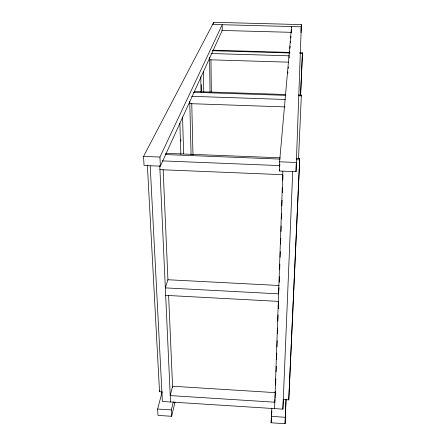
<?xml version="1.0" encoding="UTF-8"?>
<svg xmlns="http://www.w3.org/2000/svg" width="446" height="446" viewBox="0 0 446 446"><rect width="100%" height="100%" fill="white"/><g stroke="black" fill="none" stroke-linecap="round" stroke-linejoin="round"><path stroke-width="0.67" d="M283.204 399.516L288.763 399.867L299.679 159.863L299.712 158.586L296.239 158.453M298.586 94.965L301.357 95.054L301.34 95.868L298.552 95.773M300.593 95.02L302.455 52.79L299.684 52.706M286.053 399.242L285.066 423.7L271.101 422.786L271.843 408.045M160.354 166.157L159.941 157.048L222.192 24.714L222.22 30.456L160.354 166.157L144.052 165.494L143.545 156.395L213.762 22.3L301.362 24.602L296.016 171.671L279.28 170.991L279.575 161.803L291.572 26.554L291.528 27.836M288.763 399.867L299.712 158.586M274.58 408.625L282.848 171.247M275.366 392.753L275.416 391.359M275.634 385.104L275.851 378.849M276.096 371.903L276.291 366.339M276.531 359.392L276.754 353.137M276.972 346.882L277.189 340.627M277.434 333.675L277.629 328.117M277.869 321.165L278.087 314.909M278.31 308.654L278.527 302.399M279.235 282.246L279.425 276.682M279.67 269.735L279.865 264.171M280.11 257.225L280.3 251.661M280.567 244.018L280.763 238.459M281.008 231.507L281.203 225.949M281.448 218.997L281.638 213.439M281.905 205.79L282.101 200.232M282.368 192.588L282.541 187.721M282.809 180.078L282.976 175.211M296.016 171.671L296.317 163.325M291.361 32.329L291.455 29.765M285.066 423.7L286.025 399.36M150.202 165.945L162.394 401.461L282.887 409.155L292.727 171.431M301.117 30.322L301.362 24.602M301.039 32.591L301.284 26.81L212.63 24.458M282.887 409.155L283.31 399.521M300.576 95.232L302.455 52.79M298.536 158.514L301.357 95.054M274.965 399.477L274.803 402.208L170.233 395.591L172.557 386.242L275.372 392.647L275.048 398.111M271.101 422.786L271.408 417.93M271.586 415.159L271.848 410.995M278.984 287.586L278.577 293.842L165.327 287.882L167.93 279.742L279.118 285.501M279.28 170.991L279.397 169.608M279.642 166.832L279.882 164.061M287.798 73.233L287.915 71.851M288.216 68.383L288.339 66.995M289.125 57.98L289.248 56.597M289.549 53.13L289.666 51.742M289.972 48.274L290.151 46.194M290.452 42.732L290.575 41.344M290.876 37.877L290.998 36.488M162.093 392.218L157.639 409.032L157.99 415.404L171.649 416.296L175.027 402.069M171.649 416.296L171.364 409.924L173.316 401.807M162.299 391.906L159.523 391.733L159.852 390.506M221.734 30.445L291.299 32.329M213.071 50.192L289.984 52.427M212.24 50.727L289.933 52.985M299.662 53.269L302.438 53.353M210.941 53.526L289.404 55.828M209.631 59.797L288.478 62.161M194.545 91.514L285.407 94.524M193.492 92.283L285.674 95.344M191.696 96.325L285.351 99.475M189.801 103.645L285.072 106.917M165.494 153.307L280.239 157.823M165.271 154.556L280.06 159.088M296.205 159.724L299.679 159.863M143.545 156.395L159.941 157.048M279.575 161.803L296.417 162.472M162.311 160.883L279.57 165.589M159.941 169.664L282.725 174.693M165.667 295.363L278.315 301.373M157.639 409.032L171.364 409.924M271.307 416.386L285.345 417.289M147.37 164.953L159.523 391.733M159.757 165.561L170.523 401.98M163.152 169.72L167.947 280.105M168.61 295.375L172.613 387.507M180.814 139.732L180.853 141.12M179.866 123.085L180.853 154.372M182.542 116.885L183.64 153.798M191.763 103.349L192.984 154.84M189.751 101.627L191.072 154.584M201.213 84.64L201.347 92.3M200.784 76.784L201.057 92.077M203.432 71.343L203.766 92.171M209.598 57.272L210.027 92.378M210.964 59.725L211.332 92.417M213.762 22.3L213.773 23.56"/></g></svg>
